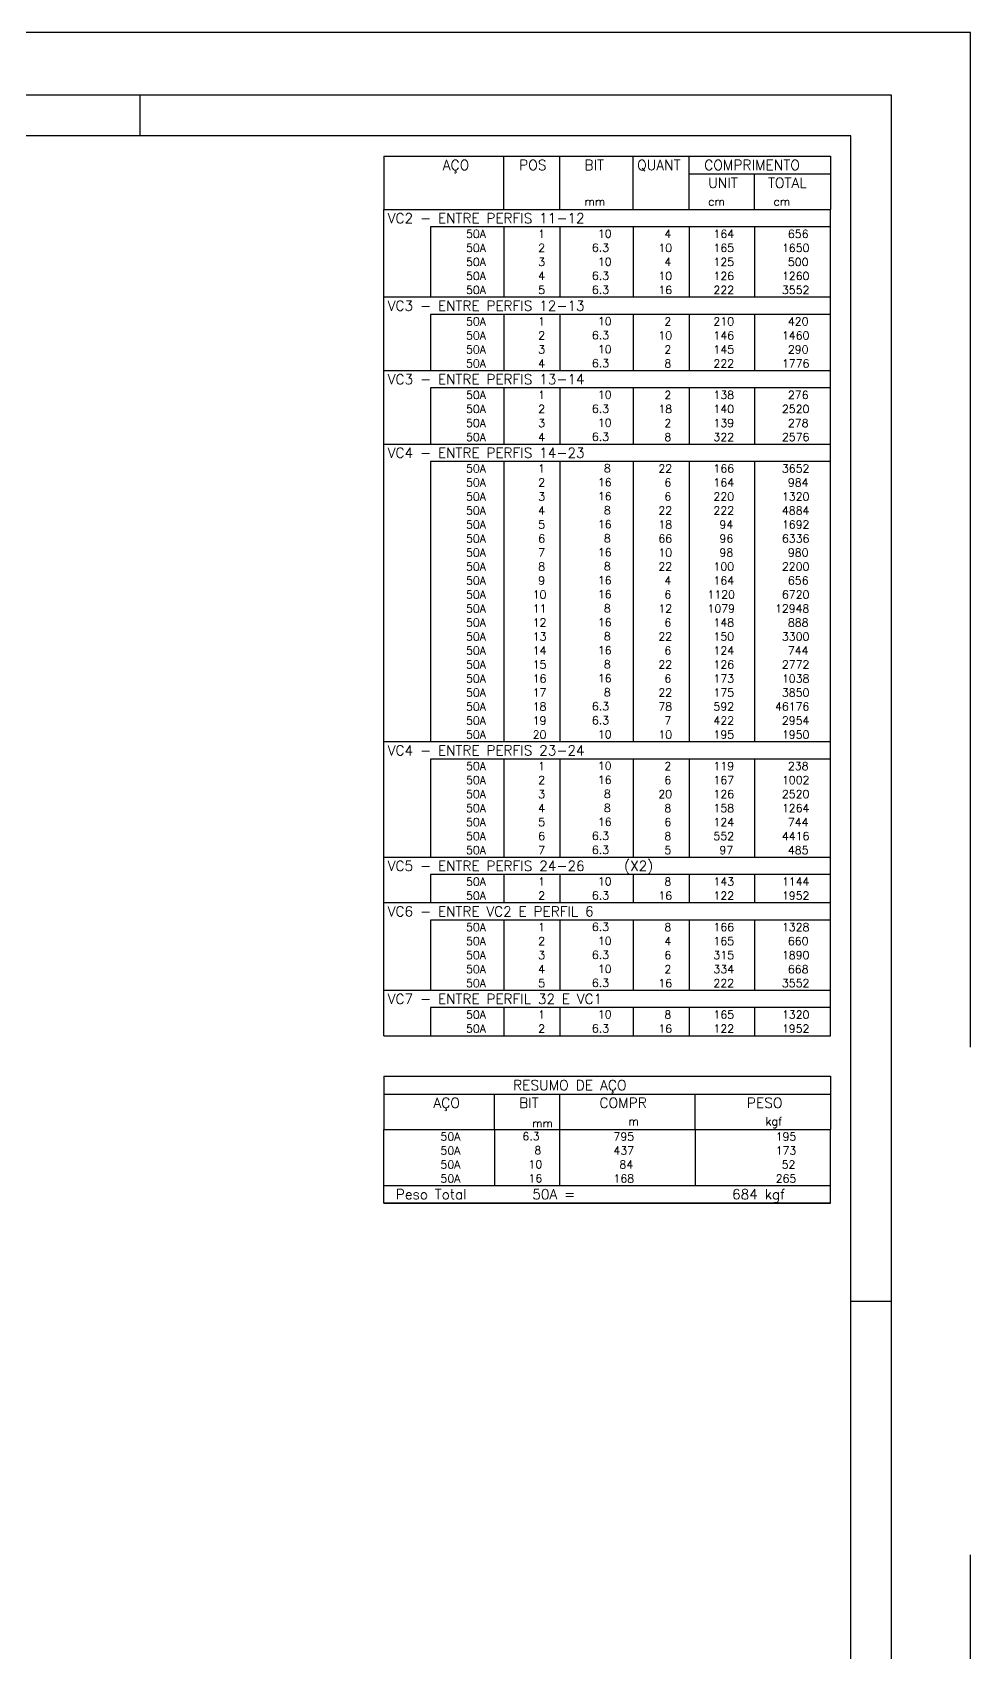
# Model space of a CAD drawing. Extents: x -30 to 93, y 78 to 140.
# Drawn here: x 69.62 to 92.73, y 100.49 to 140.4 of the extents above; entities that cross this region are included whole.
import ezdxf

# ---------------------------------------------------------------- set-up
doc = ezdxf.new("R2010")
doc.units = 0
doc.header["$MEASUREMENT"] = 0
doc.linetypes.add('HIDDEN', pattern=[0.375, 0.25, -0.125])
doc.layers.get('Defpoints').update_dxf_attribs({"linetype": 'CONTINUOUS'})
doc.layers.add('ARQ_FOLHA', color=7, linetype='CONTINUOUS')
doc.layers.add('PENA_02', color=2, linetype='CONTINUOUS')
doc.styles.get("Standard").update_dxf_attribs({"font": 'ROMANS.SHX'})

msp = doc.modelspace()

# ---------------------------------------------------------------- linework, layer by layer
at = {"layer": 'ARQ_FOLHA', "color": 1}
for p, q in [((72.278, 137.845), (72.278, 138.845)), ((89.778, 109.145), (90.778, 109.145))]:
    msp.add_line(p, q, dxfattribs=at)
for points in [[(-28.122, 79.445), (90.778, 79.445), (90.778, 138.845), (-28.122, 138.845)], [(-25.622, 80.445), (89.778, 80.445), (89.778, 137.845), (-25.622, 137.845)]]:
    msp.add_lwpolyline(points, close=True, dxfattribs=at)
at = {"layer": 'Defpoints', "color": 8, "linetype": 'HIDDEN', "ltscale": 100}
msp.add_lwpolyline([(-30.072, 140.395), (-30.072, 77.895), (92.728, 77.895), (92.728, 140.395)], close=True, dxfattribs=at)
at = {"layer": 'PENA_02', "linetype": 'Continuous'}
for p, q in [((78.278, 137.347), (78.278, 136.034)), ((78.278, 137.347), (89.278, 137.347)), ((81.228, 136.034), (81.228, 137.347)), ((82.608, 136.034), (82.608, 137.347)), ((84.418, 136.034), (84.418, 137.347)), ((85.798, 136.034), (85.798, 137.347)), ((89.278, 137.347), (89.278, 136.034)), ((85.798, 136.909), (89.278, 136.909)), ((87.408, 136.034), (87.408, 136.909)), ((78.278, 136.034), (89.278, 136.034)), ((78.278, 135.603), (78.278, 136.034)), ((78.278, 136.034), (89.278, 136.034)), ((89.278, 135.603), (89.278, 136.034)), ((78.278, 135.258), (78.278, 135.603)), ((89.278, 135.603), (79.428, 135.603)), ((79.428, 135.603), (79.428, 135.258)), ((81.228, 135.603), (81.228, 135.258)), ((82.608, 135.603), (82.608, 135.258)), ((84.418, 135.603), (84.418, 135.258)), ((85.798, 135.603), (85.798, 135.258)), ((87.408, 135.603), (87.408, 135.258)), ((89.278, 135.258), (89.278, 135.603)), ((78.278, 134.913), (78.278, 135.258)), ((78.278, 134.568), (78.278, 134.913)), ((79.428, 135.258), (79.428, 134.913)), ((79.428, 134.913), (79.428, 134.568)), ((81.228, 135.258), (81.228, 134.913)), ((81.228, 134.913), (81.228, 134.568)), ((82.608, 135.258), (82.608, 134.913)), ((82.608, 134.913), (82.608, 134.568)), ((84.418, 135.258), (84.418, 134.913)), ((84.418, 134.913), (84.418, 134.568)), ((85.798, 135.258), (85.798, 134.913)), ((85.798, 134.913), (85.798, 134.568)), ((87.408, 135.258), (87.408, 134.913)), ((87.408, 134.913), (87.408, 134.568)), ((89.278, 134.913), (89.278, 135.258)), ((89.278, 134.568), (89.278, 134.913)), ((78.278, 134.223), (78.278, 134.568)), ((79.428, 134.568), (79.428, 134.223)), ((81.228, 134.568), (81.228, 134.223)), ((82.608, 134.568), (82.608, 134.223)), ((84.418, 134.568), (84.418, 134.223)), ((85.798, 134.568), (85.798, 134.223)), ((87.408, 134.568), (87.408, 134.223)), ((89.278, 134.223), (89.278, 134.568)), ((78.278, 133.878), (78.278, 134.223)), ((79.428, 134.223), (79.428, 133.878)), ((81.228, 134.223), (81.228, 133.878)), ((82.608, 134.223), (82.608, 133.878)), ((84.418, 134.223), (84.418, 133.878)), ((85.798, 134.223), (85.798, 133.878)), ((87.408, 134.223), (87.408, 133.878)), ((89.278, 133.878), (89.278, 134.223)), ((78.278, 133.447), (78.278, 133.878)), ((78.278, 133.878), (89.278, 133.878)), ((89.278, 133.447), (89.278, 133.878)), ((78.278, 133.102), (78.278, 133.447)), ((89.278, 133.447), (79.428, 133.447)), ((79.428, 133.447), (79.428, 133.102)), ((81.228, 133.447), (81.228, 133.102)), ((82.608, 133.447), (82.608, 133.102)), ((84.418, 133.447), (84.418, 133.102)), ((85.798, 133.447), (85.798, 133.102)), ((87.408, 133.447), (87.408, 133.102)), ((89.278, 133.102), (89.278, 133.447)), ((78.278, 132.757), (78.278, 133.102)), ((79.428, 133.102), (79.428, 132.757)), ((81.228, 133.102), (81.228, 132.757)), ((82.608, 133.102), (82.608, 132.757)), ((84.418, 133.102), (84.418, 132.757)), ((85.798, 133.102), (85.798, 132.757)), ((87.408, 133.102), (87.408, 132.757)), ((89.278, 132.757), (89.278, 133.102)), ((78.278, 132.412), (78.278, 132.757)), ((79.428, 132.757), (79.428, 132.412)), ((81.228, 132.757), (81.228, 132.412)), ((82.608, 132.757), (82.608, 132.412)), ((84.418, 132.757), (84.418, 132.412)), ((85.798, 132.757), (85.798, 132.412)), ((87.408, 132.757), (87.408, 132.412)), ((89.278, 132.412), (89.278, 132.757)), ((78.278, 132.067), (78.278, 132.412)), ((79.428, 132.412), (79.428, 132.067)), ((81.228, 132.412), (81.228, 132.067)), ((82.608, 132.412), (82.608, 132.067)), ((84.418, 132.412), (84.418, 132.067)), ((85.798, 132.412), (85.798, 132.067)), ((87.408, 132.412), (87.408, 132.067)), ((89.278, 132.067), (89.278, 132.412)), ((78.278, 131.636), (78.278, 132.067)), ((78.278, 132.067), (89.278, 132.067)), ((89.278, 131.636), (89.278, 132.067)), ((78.278, 131.291), (78.278, 131.636)), ((89.278, 131.636), (79.428, 131.636)), ((79.428, 131.636), (79.428, 131.291)), ((81.228, 131.636), (81.228, 131.291)), ((82.608, 131.636), (82.608, 131.291)), ((84.418, 131.636), (84.418, 131.291)), ((85.798, 131.636), (85.798, 131.291)), ((87.408, 131.636), (87.408, 131.291)), ((89.278, 131.291), (89.278, 131.636)), ((78.278, 130.946), (78.278, 131.291)), ((78.278, 130.601), (78.278, 130.946)), ((79.428, 131.291), (79.428, 130.946)), ((79.428, 130.946), (79.428, 130.601)), ((81.228, 131.291), (81.228, 130.946)), ((81.228, 130.946), (81.228, 130.601)), ((82.608, 131.291), (82.608, 130.946)), ((82.608, 130.946), (82.608, 130.601)), ((84.418, 131.291), (84.418, 130.946)), ((84.418, 130.946), (84.418, 130.601)), ((85.798, 131.291), (85.798, 130.946)), ((85.798, 130.946), (85.798, 130.601)), ((87.408, 131.291), (87.408, 130.946)), ((87.408, 130.946), (87.408, 130.601)), ((89.278, 130.946), (89.278, 131.291)), ((89.278, 130.601), (89.278, 130.946)), ((78.278, 130.256), (78.278, 130.601)), ((79.428, 130.601), (79.428, 130.256)), ((81.228, 130.601), (81.228, 130.256)), ((82.608, 130.601), (82.608, 130.256)), ((84.418, 130.601), (84.418, 130.256)), ((85.798, 130.601), (85.798, 130.256)), ((87.408, 130.601), (87.408, 130.256)), ((89.278, 130.256), (89.278, 130.601)), ((78.278, 129.825), (78.278, 130.256)), ((78.278, 130.256), (89.278, 130.256)), ((89.278, 129.825), (89.278, 130.256)), ((78.278, 129.48), (78.278, 129.825)), ((89.278, 129.825), (79.428, 129.825)), ((79.428, 129.825), (79.428, 129.48)), ((81.228, 129.825), (81.228, 129.48)), ((82.608, 129.825), (82.608, 129.48)), ((84.418, 129.825), (84.418, 129.48)), ((85.798, 129.825), (85.798, 129.48)), ((87.408, 129.825), (87.408, 129.48)), ((89.278, 129.48), (89.278, 129.825)), ((78.278, 129.135), (78.278, 129.48)), ((79.428, 129.48), (79.428, 129.135)), ((81.228, 129.48), (81.228, 129.135)), ((82.608, 129.48), (82.608, 129.135)), ((84.418, 129.48), (84.418, 129.135)), ((85.798, 129.48), (85.798, 129.135)), ((87.408, 129.48), (87.408, 129.135)), ((89.278, 129.135), (89.278, 129.48)), ((78.278, 128.79), (78.278, 129.135)), ((79.428, 129.135), (79.428, 128.79)), ((81.228, 129.135), (81.228, 128.79)), ((82.608, 129.135), (82.608, 128.79)), ((84.418, 129.135), (84.418, 128.79)), ((85.798, 129.135), (85.798, 128.79)), ((87.408, 129.135), (87.408, 128.79)), ((89.278, 128.79), (89.278, 129.135)), ((78.278, 128.445), (78.278, 128.79)), ((79.428, 128.79), (79.428, 128.445)), ((81.228, 128.79), (81.228, 128.445)), ((82.608, 128.79), (82.608, 128.445)), ((84.418, 128.79), (84.418, 128.445)), ((85.798, 128.79), (85.798, 128.445)), ((87.408, 128.79), (87.408, 128.445)), ((89.278, 128.445), (89.278, 128.79)), ((78.278, 128.1), (78.278, 128.445)), ((79.428, 128.445), (79.428, 128.1)), ((81.228, 128.445), (81.228, 128.1)), ((82.608, 128.445), (82.608, 128.1)), ((84.418, 128.445), (84.418, 128.1)), ((85.798, 128.445), (85.798, 128.1)), ((87.408, 128.445), (87.408, 128.1)), ((89.278, 128.1), (89.278, 128.445)), ((78.278, 127.755), (78.278, 128.1)), ((78.278, 127.41), (78.278, 127.755)), ((79.428, 128.1), (79.428, 127.755)), ((79.428, 127.755), (79.428, 127.41)), ((81.228, 128.1), (81.228, 127.755)), ((81.228, 127.755), (81.228, 127.41)), ((82.608, 128.1), (82.608, 127.755)), ((82.608, 127.755), (82.608, 127.41)), ((84.418, 128.1), (84.418, 127.755)), ((84.418, 127.755), (84.418, 127.41)), ((85.798, 128.1), (85.798, 127.755)), ((85.798, 127.755), (85.798, 127.41)), ((87.408, 128.1), (87.408, 127.755)), ((87.408, 127.755), (87.408, 127.41)), ((89.278, 127.755), (89.278, 128.1)), ((89.278, 127.41), (89.278, 127.755)), ((78.278, 127.065), (78.278, 127.41)), ((79.428, 127.41), (79.428, 127.065)), ((81.228, 127.41), (81.228, 127.065)), ((82.608, 127.41), (82.608, 127.065)), ((84.418, 127.41), (84.418, 127.065)), ((85.798, 127.41), (85.798, 127.065)), ((87.408, 127.41), (87.408, 127.065)), ((89.278, 127.065), (89.278, 127.41)), ((78.278, 126.72), (78.278, 127.065)), ((79.428, 127.065), (79.428, 126.72)), ((81.228, 127.065), (81.228, 126.72)), ((82.608, 127.065), (82.608, 126.72)), ((84.418, 127.065), (84.418, 126.72)), ((85.798, 127.065), (85.798, 126.72)), ((87.408, 127.065), (87.408, 126.72)), ((89.278, 126.72), (89.278, 127.065)), ((78.278, 126.376), (78.278, 126.72)), ((79.428, 126.72), (79.428, 126.376)), ((81.228, 126.72), (81.228, 126.376)), ((82.608, 126.72), (82.608, 126.376)), ((84.418, 126.72), (84.418, 126.376)), ((85.798, 126.72), (85.798, 126.376)), ((87.408, 126.72), (87.408, 126.376)), ((89.278, 126.376), (89.278, 126.72)), ((78.278, 126.031), (78.278, 126.376)), ((79.428, 126.376), (79.428, 126.031)), ((81.228, 126.376), (81.228, 126.031)), ((82.608, 126.376), (82.608, 126.031)), ((84.418, 126.376), (84.418, 126.031)), ((85.798, 126.376), (85.798, 126.031)), ((87.408, 126.376), (87.408, 126.031)), ((89.278, 126.031), (89.278, 126.376)), ((78.278, 125.686), (78.278, 126.031)), ((79.428, 126.031), (79.428, 125.686)), ((81.228, 126.031), (81.228, 125.686)), ((82.608, 126.031), (82.608, 125.686)), ((84.418, 126.031), (84.418, 125.686)), ((85.798, 126.031), (85.798, 125.686)), ((87.408, 126.031), (87.408, 125.686)), ((89.278, 125.686), (89.278, 126.031)), ((78.278, 125.341), (78.278, 125.686)), ((78.278, 124.996), (78.278, 125.341)), ((79.428, 125.686), (79.428, 125.341)), ((79.428, 125.341), (79.428, 124.996)), ((81.228, 125.686), (81.228, 125.341)), ((81.228, 125.341), (81.228, 124.996)), ((82.608, 125.686), (82.608, 125.341)), ((82.608, 125.341), (82.608, 124.996)), ((84.418, 125.686), (84.418, 125.341)), ((84.418, 125.341), (84.418, 124.996)), ((85.798, 125.686), (85.798, 125.341)), ((85.798, 125.341), (85.798, 124.996)), ((87.408, 125.686), (87.408, 125.341)), ((87.408, 125.341), (87.408, 124.996)), ((89.278, 125.341), (89.278, 125.686)), ((89.278, 124.996), (89.278, 125.341)), ((78.278, 124.651), (78.278, 124.996)), ((79.428, 124.996), (79.428, 124.651)), ((81.228, 124.996), (81.228, 124.651)), ((82.608, 124.996), (82.608, 124.651)), ((84.418, 124.996), (84.418, 124.651)), ((85.798, 124.996), (85.798, 124.651)), ((87.408, 124.996), (87.408, 124.651)), ((89.278, 124.651), (89.278, 124.996)), ((78.278, 124.306), (78.278, 124.651)), ((79.428, 124.651), (79.428, 124.306)), ((81.228, 124.651), (81.228, 124.306)), ((82.608, 124.651), (82.608, 124.306)), ((84.418, 124.651), (84.418, 124.306)), ((85.798, 124.651), (85.798, 124.306)), ((87.408, 124.651), (87.408, 124.306)), ((89.278, 124.306), (89.278, 124.651)), ((78.278, 123.961), (78.278, 124.306)), ((79.428, 124.306), (79.428, 123.961)), ((81.228, 124.306), (81.228, 123.961)), ((82.608, 124.306), (82.608, 123.961)), ((84.418, 124.306), (84.418, 123.961)), ((85.798, 124.306), (85.798, 123.961)), ((87.408, 124.306), (87.408, 123.961)), ((89.278, 123.961), (89.278, 124.306)), ((78.278, 123.616), (78.278, 123.961)), ((79.428, 123.961), (79.428, 123.616)), ((81.228, 123.961), (81.228, 123.616)), ((82.608, 123.961), (82.608, 123.616)), ((84.418, 123.961), (84.418, 123.616)), ((85.798, 123.961), (85.798, 123.616)), ((87.408, 123.961), (87.408, 123.616)), ((89.278, 123.616), (89.278, 123.961)), ((78.278, 123.271), (78.278, 123.616)), ((79.428, 123.616), (79.428, 123.271)), ((81.228, 123.616), (81.228, 123.271)), ((82.608, 123.616), (82.608, 123.271)), ((84.418, 123.616), (84.418, 123.271)), ((85.798, 123.616), (85.798, 123.271)), ((87.408, 123.616), (87.408, 123.271)), ((89.278, 123.271), (89.278, 123.616)), ((78.278, 122.926), (78.278, 123.271)), ((78.278, 122.495), (78.278, 122.926)), ((78.278, 122.926), (89.278, 122.926)), ((79.428, 123.271), (79.428, 122.926)), ((81.228, 123.271), (81.228, 122.926)), ((82.608, 123.271), (82.608, 122.926)), ((84.418, 123.271), (84.418, 122.926)), ((85.798, 123.271), (85.798, 122.926)), ((87.408, 123.271), (87.408, 122.926)), ((89.278, 122.926), (89.278, 123.271)), ((89.278, 122.495), (89.278, 122.926)), ((78.278, 122.15), (78.278, 122.495)), ((78.278, 121.805), (78.278, 122.15)), ((89.278, 122.495), (79.428, 122.495)), ((79.428, 122.495), (79.428, 122.15)), ((79.428, 122.15), (79.428, 121.805)), ((81.228, 122.495), (81.228, 122.15)), ((81.228, 122.15), (81.228, 121.805)), ((82.608, 122.495), (82.608, 122.15)), ((82.608, 122.15), (82.608, 121.805)), ((84.418, 122.495), (84.418, 122.15)), ((84.418, 122.15), (84.418, 121.805)), ((85.798, 122.495), (85.798, 122.15)), ((85.798, 122.15), (85.798, 121.805)), ((87.408, 122.495), (87.408, 122.15)), ((87.408, 122.15), (87.408, 121.805)), ((89.278, 122.15), (89.278, 122.495)), ((89.278, 121.805), (89.278, 122.15)), ((78.278, 121.46), (78.278, 121.805)), ((79.428, 121.805), (79.428, 121.46)), ((81.228, 121.805), (81.228, 121.46)), ((82.608, 121.805), (82.608, 121.46)), ((84.418, 121.805), (84.418, 121.46)), ((85.798, 121.805), (85.798, 121.46)), ((87.408, 121.805), (87.408, 121.46)), ((89.278, 121.46), (89.278, 121.805)), ((78.278, 121.115), (78.278, 121.46)), ((79.428, 121.46), (79.428, 121.115)), ((81.228, 121.46), (81.228, 121.115)), ((82.608, 121.46), (82.608, 121.115)), ((84.418, 121.46), (84.418, 121.115)), ((85.798, 121.46), (85.798, 121.115)), ((87.408, 121.46), (87.408, 121.115)), ((89.278, 121.115), (89.278, 121.46)), ((78.278, 120.77), (78.278, 121.115)), ((79.428, 121.115), (79.428, 120.77)), ((81.228, 121.115), (81.228, 120.77)), ((82.608, 121.115), (82.608, 120.77)), ((84.418, 121.115), (84.418, 120.77)), ((85.798, 121.115), (85.798, 120.77)), ((87.408, 121.115), (87.408, 120.77)), ((89.278, 120.77), (89.278, 121.115)), ((78.278, 120.425), (78.278, 120.77)), ((79.428, 120.77), (79.428, 120.425)), ((81.228, 120.77), (81.228, 120.425)), ((82.608, 120.77), (82.608, 120.425)), ((84.418, 120.77), (84.418, 120.425)), ((85.798, 120.77), (85.798, 120.425)), ((87.408, 120.77), (87.408, 120.425)), ((89.278, 120.425), (89.278, 120.77)), ((78.278, 120.08), (78.278, 120.425)), ((79.428, 120.425), (79.428, 120.08)), ((81.228, 120.425), (81.228, 120.08)), ((82.608, 120.425), (82.608, 120.08)), ((84.418, 120.425), (84.418, 120.08)), ((85.798, 120.425), (85.798, 120.08)), ((87.408, 120.425), (87.408, 120.08)), ((89.278, 120.08), (89.278, 120.425)), ((78.278, 119.649), (78.278, 120.08)), ((78.278, 120.08), (89.278, 120.08)), ((89.278, 119.649), (89.278, 120.08)), ((78.278, 119.304), (78.278, 119.649)), ((89.278, 119.649), (79.428, 119.649)), ((79.428, 119.649), (79.428, 119.304)), ((81.228, 119.649), (81.228, 119.304)), ((82.608, 119.649), (82.608, 119.304)), ((84.418, 119.649), (84.418, 119.304)), ((85.798, 119.649), (85.798, 119.304)), ((87.408, 119.649), (87.408, 119.304)), ((89.278, 119.304), (89.278, 119.649)), ((78.278, 118.959), (78.278, 119.304)), ((78.278, 118.528), (78.278, 118.959)), ((78.278, 118.959), (89.278, 118.959)), ((79.428, 119.304), (79.428, 118.959)), ((81.228, 119.304), (81.228, 118.959)), ((82.608, 119.304), (82.608, 118.959)), ((84.418, 119.304), (84.418, 118.959)), ((85.798, 119.304), (85.798, 118.959)), ((87.408, 119.304), (87.408, 118.959)), ((89.278, 118.959), (89.278, 119.304)), ((89.278, 118.528), (89.278, 118.959)), ((78.278, 118.183), (78.278, 118.528)), ((78.278, 117.838), (78.278, 118.183)), ((89.278, 118.528), (79.428, 118.528)), ((79.428, 118.528), (79.428, 118.183)), ((79.428, 118.183), (79.428, 117.838)), ((81.228, 118.528), (81.228, 118.183)), ((81.228, 118.183), (81.228, 117.838)), ((82.608, 118.528), (82.608, 118.183)), ((82.608, 118.183), (82.608, 117.838)), ((84.418, 118.528), (84.418, 118.183)), ((84.418, 118.183), (84.418, 117.838)), ((85.798, 118.528), (85.798, 118.183)), ((85.798, 118.183), (85.798, 117.838)), ((87.408, 118.528), (87.408, 118.183)), ((87.408, 118.183), (87.408, 117.838)), ((89.278, 118.183), (89.278, 118.528)), ((89.278, 117.838), (89.278, 118.183)), ((78.278, 117.493), (78.278, 117.838)), ((79.428, 117.838), (79.428, 117.493)), ((81.228, 117.838), (81.228, 117.493)), ((82.608, 117.838), (82.608, 117.493)), ((84.418, 117.838), (84.418, 117.493)), ((85.798, 117.838), (85.798, 117.493)), ((87.408, 117.838), (87.408, 117.493)), ((89.278, 117.493), (89.278, 117.838)), ((78.278, 117.148), (78.278, 117.493)), ((79.428, 117.493), (79.428, 117.148)), ((81.228, 117.493), (81.228, 117.148)), ((82.608, 117.493), (82.608, 117.148)), ((84.418, 117.493), (84.418, 117.148)), ((85.798, 117.493), (85.798, 117.148)), ((87.408, 117.493), (87.408, 117.148)), ((89.278, 117.148), (89.278, 117.493)), ((78.278, 116.803), (78.278, 117.148)), ((79.428, 117.148), (79.428, 116.803)), ((81.228, 117.148), (81.228, 116.803)), ((82.608, 117.148), (82.608, 116.803)), ((84.418, 117.148), (84.418, 116.803)), ((85.798, 117.148), (85.798, 116.803)), ((87.408, 117.148), (87.408, 116.803)), ((89.278, 116.803), (89.278, 117.148)), ((78.278, 116.372), (78.278, 116.803)), ((78.278, 116.803), (89.278, 116.803)), ((89.278, 116.372), (89.278, 116.803)), ((78.278, 116.027), (78.278, 116.372)), ((89.278, 116.372), (79.428, 116.372)), ((79.428, 116.372), (79.428, 116.027)), ((81.228, 116.372), (81.228, 116.027)), ((82.608, 116.372), (82.608, 116.027)), ((84.418, 116.372), (84.418, 116.027)), ((85.798, 116.372), (85.798, 116.027)), ((87.408, 116.372), (87.408, 116.027)), ((89.278, 116.027), (89.278, 116.372)), ((78.278, 115.682), (78.278, 116.027)), ((79.428, 116.027), (79.428, 115.682)), ((81.228, 116.027), (81.228, 115.682)), ((82.608, 116.027), (82.608, 115.682)), ((84.418, 116.027), (84.418, 115.682)), ((85.798, 116.027), (85.798, 115.682)), ((87.408, 116.027), (87.408, 115.682)), ((89.278, 115.682), (89.278, 116.027)), ((78.278, 115.682), (89.278, 115.682)), ((78.278, 114.682), (78.278, 113.369)), ((78.278, 114.682), (89.278, 114.682)), ((89.278, 114.682), (89.278, 113.369)), ((78.278, 114.244), (89.278, 114.244)), ((80.998, 113.369), (80.998, 114.244)), ((82.608, 113.369), (82.608, 114.244)), ((85.943, 113.369), (85.943, 114.244)), ((78.278, 113.369), (89.278, 113.369)), ((78.278, 113.024), (78.278, 113.369)), ((80.998, 113.369), (80.998, 113.024)), ((82.608, 113.024), (82.608, 113.369)), ((85.943, 113.369), (85.943, 113.024)), ((89.278, 113.024), (89.278, 113.369)), ((78.278, 112.68), (78.278, 113.024)), ((80.998, 113.024), (80.998, 112.68)), ((82.608, 112.68), (82.608, 113.024)), ((85.943, 113.024), (85.943, 112.68)), ((89.278, 112.68), (89.278, 113.024)), ((78.278, 112.335), (78.278, 112.68)), ((80.998, 112.68), (80.998, 112.335)), ((82.608, 112.335), (82.608, 112.68)), ((85.943, 112.68), (85.943, 112.335)), ((89.278, 112.335), (89.278, 112.68)), ((78.278, 111.99), (78.278, 112.335)), ((80.998, 112.335), (80.998, 111.99)), ((82.608, 111.99), (82.608, 112.335)), ((85.943, 112.335), (85.943, 111.99)), ((89.278, 111.99), (89.278, 112.335)), ((78.278, 111.99), (89.278, 111.99)), ((78.278, 111.558), (78.278, 111.99)), ((78.278, 111.99), (89.278, 111.99)), ((89.278, 111.558), (89.278, 111.99)), ((89.278, 111.558), (78.278, 111.558)), ((78.278, 111.558), (89.278, 111.558))]:
    msp.add_line(p, q, dxfattribs=at)

# ---------------------------------------------------------------- texts
for s, height, p in [('AÇO', 0.25, (79.727, 137.003)), ('POS', 0.25, (81.608, 137.003)), ('BIT', 0.25, (83.218, 137.003)), ('QUANT', 0.25, (84.514, 137.003)), ('COMPRIMENTO', 0.25, (86.167, 137.003)), ('UNIT', 0.25, (86.265, 136.565)), ('TOTAL', 0.25, (87.737, 136.565)), ('mm', 0.2, (83.218, 136.128)), ('cm', 0.2, (86.265, 136.128)), ('cm', 0.2, (87.875, 136.128)), ('VC2 - ENTRE PERFIS 11-12', 0.2464, (78.374, 135.695)), ('     50A', 0.1971, (79.567, 135.332)), ('  1', 0.1971, (81.808, 135.332)), ('     10', 0.1971, (82.814, 135.338)), ('    4', 0.1971, (84.598, 135.332)), ('    164', 0.1971, (85.808, 135.332)), ('    656', 0.1971, (87.641, 135.332)), ('     50A', 0.1971, (79.567, 134.987)), ('  2', 0.1971, (81.808, 134.987)), ('    6.3', 0.1971, (82.814, 134.993)), ('   10', 0.1971, (84.598, 134.987)), ('    165', 0.1971, (85.808, 134.987)), ('   1650', 0.1971, (87.641, 134.987)), ('     50A', 0.1971, (79.567, 134.642)), ('  3', 0.1971, (81.808, 134.642)), ('    6.3', 0.1971, (82.814, 134.303)), ('     10', 0.1971, (82.814, 134.648)), ('    4', 0.1971, (84.598, 134.642)), ('    125', 0.1971, (85.808, 134.642)), ('    500', 0.1971, (87.641, 134.642)), ('     50A', 0.1971, (79.567, 134.297)), ('     50A', 0.1971, (79.567, 133.952)), ('  4', 0.1971, (81.808, 134.297)), ('  5', 0.1971, (81.808, 133.952)), ('    6.3', 0.1971, (82.814, 133.958)), ('   10', 0.1971, (84.598, 134.297)), ('   16', 0.1971, (84.598, 133.952)), ('    222', 0.1971, (85.808, 133.952)), ('    126', 0.1971, (85.808, 134.297)), ('   3552', 0.1971, (87.641, 133.952)), ('   1260', 0.1971, (87.641, 134.297)), ('VC3 - ENTRE PERFIS 12-13', 0.2464, (78.374, 133.539)), ('     50A', 0.1971, (79.567, 133.176)), ('  1', 0.1971, (81.808, 133.176)), ('     10', 0.1971, (82.814, 133.182)), ('    2', 0.1971, (84.598, 133.176)), ('    210', 0.1971, (85.808, 133.176)), ('    420', 0.1971, (87.641, 133.176)), ('     50A', 0.1971, (79.567, 132.831)), ('  2', 0.1971, (81.808, 132.831)), ('    6.3', 0.1971, (82.814, 132.837)), ('   10', 0.1971, (84.598, 132.831)), ('    146', 0.1971, (85.808, 132.831)), ('   1460', 0.1971, (87.641, 132.831)), ('     50A', 0.1971, (79.567, 132.486)), ('  3', 0.1971, (81.808, 132.486)), ('     10', 0.1971, (82.814, 132.492)), ('    2', 0.1971, (84.598, 132.486)), ('    145', 0.1971, (85.808, 132.486)), ('    290', 0.1971, (87.641, 132.486)), ('     50A', 0.1971, (79.567, 132.141)), ('  4', 0.1971, (81.808, 132.141)), ('    6.3', 0.1971, (82.814, 132.147)), ('    8', 0.1971, (84.598, 132.141)), ('    222', 0.1971, (85.808, 132.141)), ('   1776', 0.1971, (87.641, 132.141)), ('VC3 - ENTRE PERFIS 13-14', 0.2464, (78.374, 131.728)), ('     50A', 0.1971, (79.567, 131.365)), ('  1', 0.1971, (81.808, 131.365)), ('     10', 0.1971, (82.814, 131.371)), ('    2', 0.1971, (84.598, 131.365)), ('    138', 0.1971, (85.808, 131.365)), ('    276', 0.1971, (87.641, 131.365)), ('     50A', 0.1971, (79.567, 131.02)), ('  2', 0.1971, (81.808, 131.02)), ('    6.3', 0.1971, (82.814, 131.026)), ('   18', 0.1971, (84.598, 131.02)), ('    140', 0.1971, (85.808, 131.02)), ('   2520', 0.1971, (87.641, 131.02)), ('     50A', 0.1971, (79.567, 130.675)), ('     50A', 0.1971, (79.567, 130.33)), ('  3', 0.1971, (81.808, 130.675)), ('  4', 0.1971, (81.808, 130.33)), ('    6.3', 0.1971, (82.814, 130.336)), ('     10', 0.1971, (82.814, 130.681)), ('    2', 0.1971, (84.598, 130.675)), ('    8', 0.1971, (84.598, 130.33)), ('    322', 0.1971, (85.808, 130.33)), ('    139', 0.1971, (85.808, 130.675)), ('   2576', 0.1971, (87.641, 130.33)), ('    278', 0.1971, (87.641, 130.675)), ('VC4 - ENTRE PERFIS 14-23', 0.2464, (78.374, 129.917)), ('     50A', 0.1971, (79.567, 129.554)), ('  1', 0.1971, (81.808, 129.554)), ('      8', 0.1971, (82.814, 129.56)), ('   22', 0.1971, (84.598, 129.554)), ('    166', 0.1971, (85.808, 129.554)), ('   3652', 0.1971, (87.641, 129.554)), ('     50A', 0.1971, (79.567, 129.209)), ('  2', 0.1971, (81.808, 129.209)), ('     16', 0.1971, (82.814, 129.215)), ('    6', 0.1971, (84.598, 129.209)), ('    164', 0.1971, (85.808, 129.209)), ('    984', 0.1971, (87.641, 129.209)), ('     50A', 0.1971, (79.567, 128.864)), ('  3', 0.1971, (81.808, 128.864)), ('     16', 0.1971, (82.814, 128.87)), ('    6', 0.1971, (84.598, 128.864)), ('    220', 0.1971, (85.808, 128.864)), ('   1320', 0.1971, (87.641, 128.864)), ('     50A', 0.1971, (79.567, 128.519)), ('  4', 0.1971, (81.808, 128.519)), ('      8', 0.1971, (82.814, 128.525)), ('   22', 0.1971, (84.598, 128.519)), ('    222', 0.1971, (85.808, 128.519)), ('   4884', 0.1971, (87.641, 128.519)), ('     50A', 0.1971, (79.567, 128.174)), ('  5', 0.1971, (81.808, 128.174)), ('     16', 0.1971, (82.814, 128.18)), ('   18', 0.1971, (84.598, 128.174)), ('     94', 0.1971, (85.808, 128.174)), ('   1692', 0.1971, (87.641, 128.174)), ('     50A', 0.1971, (79.567, 127.829)), ('  6', 0.1971, (81.808, 127.829)), ('      8', 0.1971, (82.814, 127.835)), ('   66', 0.1971, (84.598, 127.829)), ('     96', 0.1971, (85.808, 127.829)), ('   6336', 0.1971, (87.641, 127.829)), ('     50A', 0.1971, (79.567, 127.484)), ('     50A', 0.1971, (79.567, 127.139)), ('  7', 0.1971, (81.808, 127.484)), ('  8', 0.1971, (81.808, 127.139)), ('     16', 0.1971, (82.814, 127.49)), ('      8', 0.1971, (82.814, 127.145)), ('   22', 0.1971, (84.598, 127.139)), ('   10', 0.1971, (84.598, 127.484)), ('    100', 0.1971, (85.808, 127.139)), ('     98', 0.1971, (85.808, 127.484)), ('   2200', 0.1971, (87.641, 127.139)), ('    980', 0.1971, (87.641, 127.484)), ('     50A', 0.1971, (79.567, 126.794)), ('  9', 0.1971, (81.808, 126.794)), ('     16', 0.1971, (82.814, 126.8)), ('    4', 0.1971, (84.598, 126.794)), ('    164', 0.1971, (85.808, 126.794)), ('    656', 0.1971, (87.641, 126.794)), ('     50A', 0.1971, (79.567, 126.449)), (' 10', 0.1971, (81.808, 126.449)), ('     16', 0.1971, (82.814, 126.455)), ('    6', 0.1971, (84.598, 126.449)), ('   1120', 0.1971, (85.808, 126.449)), ('   6720', 0.1971, (87.641, 126.449)), ('     50A', 0.1971, (79.567, 126.104)), (' 11', 0.1971, (81.808, 126.104)), ('      8', 0.1971, (82.814, 126.11)), ('   12', 0.1971, (84.598, 126.104)), ('   1079', 0.1971, (85.808, 126.104)), ('  12948', 0.1971, (87.641, 126.104)), ('     50A', 0.1971, (79.567, 125.76)), (' 12', 0.1971, (81.808, 125.76)), ('     16', 0.1971, (82.814, 125.765)), ('    6', 0.1971, (84.598, 125.76)), ('    148', 0.1971, (85.808, 125.76)), ('    888', 0.1971, (87.641, 125.76)), ('     50A', 0.1971, (79.567, 125.415)), (' 13', 0.1971, (81.808, 125.415)), ('      8', 0.1971, (82.814, 125.421)), ('   22', 0.1971, (84.598, 125.415)), ('    150', 0.1971, (85.808, 125.415)), ('   3300', 0.1971, (87.641, 125.415)), ('     50A', 0.1971, (79.567, 125.07)), ('     50A', 0.1971, (79.567, 124.725)), (' 14', 0.1971, (81.808, 125.07)), (' 15', 0.1971, (81.808, 124.725)), ('     16', 0.1971, (82.814, 125.076)), ('      8', 0.1971, (82.814, 124.731)), ('   22', 0.1971, (84.598, 124.725)), ('    6', 0.1971, (84.598, 125.07)), ('    124', 0.1971, (85.808, 125.07)), ('    126', 0.1971, (85.808, 124.725)), ('   2772', 0.1971, (87.641, 124.725)), ('    744', 0.1971, (87.641, 125.07)), ('     50A', 0.1971, (79.567, 124.38)), (' 16', 0.1971, (81.808, 124.38)), ('     16', 0.1971, (82.814, 124.386)), ('    6', 0.1971, (84.598, 124.38)), ('    173', 0.1971, (85.808, 124.38)), ('   1038', 0.1971, (87.641, 124.38)), ('     50A', 0.1971, (79.567, 124.035)), (' 17', 0.1971, (81.808, 124.035)), ('      8', 0.1971, (82.814, 124.041)), ('   22', 0.1971, (84.598, 124.035)), ('    175', 0.1971, (85.808, 124.035)), ('   3850', 0.1971, (87.641, 124.035)), ('     50A', 0.1971, (79.567, 123.69)), (' 18', 0.1971, (81.808, 123.69)), ('    6.3', 0.1971, (82.814, 123.696)), ('   78', 0.1971, (84.598, 123.69)), ('    592', 0.1971, (85.808, 123.69)), ('  46176', 0.1971, (87.641, 123.69)), ('     50A', 0.1971, (79.567, 123.345)), (' 19', 0.1971, (81.808, 123.345)), ('    6.3', 0.1971, (82.814, 123.351)), ('    7', 0.1971, (84.598, 123.345)), ('    422', 0.1971, (85.808, 123.345)), ('   2954', 0.1971, (87.641, 123.345)), ('     50A', 0.1971, (79.567, 123)), (' 20', 0.1971, (81.808, 123)), ('     10', 0.1971, (82.814, 123.006)), ('   10', 0.1971, (84.598, 123)), ('    195', 0.1971, (85.808, 123)), ('   1950', 0.1971, (87.641, 123)), ('VC4 - ENTRE PERFIS 23-24', 0.2464, (78.374, 122.587)), ('     50A', 0.1971, (79.567, 122.224)), ('  1', 0.1971, (81.808, 122.224)), ('     10', 0.1971, (82.814, 122.23)), ('    2', 0.1971, (84.598, 122.224)), ('    119', 0.1971, (85.808, 122.224)), ('    238', 0.1971, (87.641, 122.224)), ('     50A', 0.1971, (79.567, 121.879)), ('     50A', 0.1971, (79.567, 121.534)), ('  2', 0.1971, (81.808, 121.879)), ('  3', 0.1971, (81.808, 121.534)), ('     16', 0.1971, (82.814, 121.885)), ('      8', 0.1971, (82.814, 121.54)), ('   20', 0.1971, (84.598, 121.534)), ('    6', 0.1971, (84.598, 121.879)), ('    167', 0.1971, (85.808, 121.879)), ('    126', 0.1971, (85.808, 121.534)), ('   2520', 0.1971, (87.641, 121.534)), ('   1002', 0.1971, (87.641, 121.879)), ('     50A', 0.1971, (79.567, 121.189)), ('  4', 0.1971, (81.808, 121.189)), ('      8', 0.1971, (82.814, 121.195)), ('    8', 0.1971, (84.598, 121.189)), ('    158', 0.1971, (85.808, 121.189)), ('   1264', 0.1971, (87.641, 121.189)), ('     50A', 0.1971, (79.567, 120.844)), ('  5', 0.1971, (81.808, 120.844)), ('     16', 0.1971, (82.814, 120.85)), ('    6', 0.1971, (84.598, 120.844)), ('    124', 0.1971, (85.808, 120.844)), ('    744', 0.1971, (87.641, 120.844)), ('     50A', 0.1971, (79.567, 120.499)), ('  6', 0.1971, (81.808, 120.499)), ('    6.3', 0.1971, (82.814, 120.505)), ('    8', 0.1971, (84.598, 120.499)), ('    552', 0.1971, (85.808, 120.499)), ('   4416', 0.1971, (87.641, 120.499)), ('     50A', 0.1971, (79.567, 120.154)), ('  7', 0.1971, (81.808, 120.154)), ('    6.3', 0.1971, (82.814, 120.16)), ('    5', 0.1971, (84.598, 120.154)), ('     97', 0.1971, (85.808, 120.154)), ('    485', 0.1971, (87.641, 120.154)), ('VC5 - ENTRE PERFIS 24-26   (X2)', 0.2464, (78.374, 119.741)), ('     50A', 0.1971, (79.567, 119.378)), ('  1', 0.1971, (81.808, 119.378)), ('     10', 0.1971, (82.814, 119.384)), ('    8', 0.1971, (84.598, 119.378)), ('    143', 0.1971, (85.808, 119.378)), ('   1144', 0.1971, (87.641, 119.378)), ('     50A', 0.1971, (79.567, 119.033)), ('  2', 0.1971, (81.808, 119.033)), ('    6.3', 0.1971, (82.814, 119.039)), ('   16', 0.1971, (84.598, 119.033)), ('    122', 0.1971, (85.808, 119.033)), ('   1952', 0.1971, (87.641, 119.033)), ('VC6 - ENTRE VC2 E PERFIL 6', 0.2464, (78.374, 118.62)), ('     50A', 0.1971, (79.567, 118.257)), ('  1', 0.1971, (81.808, 118.257)), ('    6.3', 0.1971, (82.814, 118.263)), ('    8', 0.1971, (84.598, 118.257)), ('    166', 0.1971, (85.808, 118.257)), ('   1328', 0.1971, (87.641, 118.257)), ('     50A', 0.1971, (79.567, 117.912)), ('     50A', 0.1971, (79.567, 117.567)), ('  2', 0.1971, (81.808, 117.912)), ('  3', 0.1971, (81.808, 117.567)), ('    6.3', 0.1971, (82.814, 117.573)), ('     10', 0.1971, (82.814, 117.918)), ('    4', 0.1971, (84.598, 117.912)), ('    6', 0.1971, (84.598, 117.567)), ('    315', 0.1971, (85.808, 117.567)), ('    165', 0.1971, (85.808, 117.912)), ('   1890', 0.1971, (87.641, 117.567)), ('    660', 0.1971, (87.641, 117.912)), ('     50A', 0.1971, (79.567, 117.222)), ('  4', 0.1971, (81.808, 117.222)), ('     10', 0.1971, (82.814, 117.228)), ('    2', 0.1971, (84.598, 117.222)), ('    334', 0.1971, (85.808, 117.222)), ('    668', 0.1971, (87.641, 117.222)), ('     50A', 0.1971, (79.567, 116.877)), ('  5', 0.1971, (81.808, 116.877)), ('    6.3', 0.1971, (82.814, 116.883)), ('   16', 0.1971, (84.598, 116.877)), ('    222', 0.1971, (85.808, 116.877)), ('   3552', 0.1971, (87.641, 116.877)), ('VC7 - ENTRE PERFIL 32 E VC1', 0.2464, (78.374, 116.464)), ('     50A', 0.1971, (79.567, 116.101)), ('  1', 0.1971, (81.808, 116.101)), ('     10', 0.1971, (82.814, 116.107)), ('    8', 0.1971, (84.598, 116.101)), ('    165', 0.1971, (85.808, 116.101)), ('   1320', 0.1971, (87.641, 116.101)), ('     50A', 0.1971, (79.567, 115.756)), ('  2', 0.1971, (81.808, 115.756)), ('    6.3', 0.1971, (82.814, 115.762)), ('   16', 0.1971, (84.598, 115.756)), ('    122', 0.1971, (85.808, 115.756)), ('   1952', 0.1971, (87.641, 115.756)), ('RESUMO DE AÇO', 0.25, (81.458, 114.338)), ('AÇO', 0.25, (79.497, 113.901)), ('BIT', 0.25, (81.608, 113.901)), ('COMPR', 0.25, (83.587, 113.904)), ('PESO', 0.25, (87.216, 113.904)), ('mm', 0.2, (81.929, 113.427)), ('m', 0.2, (84.301, 113.473)), ('kgf', 0.2, (87.678, 113.473)), ('     50A', 0.1971, (78.937, 113.098)), ('     50A', 0.1971, (78.937, 112.753)), ('    6.3', 0.1971, (81.104, 113.104)), ('      8', 0.1971, (81.104, 112.759)), ('    795', 0.1971, (83.345, 113.098)), ('    437', 0.1971, (83.345, 112.753)), ('     195', 0.1971, (87.193, 113.098)), ('     173', 0.1971, (87.193, 112.753)), ('     50A', 0.1971, (78.937, 112.408)), ('     10', 0.1971, (81.104, 112.414)), ('     84', 0.1971, (83.345, 112.408)), ('      52', 0.1971, (87.193, 112.408)), ('     50A', 0.1971, (78.937, 112.064)), ('     16', 0.1971, (81.104, 112.069)), ('    168', 0.1971, (83.345, 112.064)), ('     265', 0.1971, (87.193, 112.064)), ('Peso Total        50A =', 0.2464, (78.571, 111.651)), ('     684 kgf', 0.2464, (85.935, 111.651))]:
    msp.add_text(s, height=height, dxfattribs=at).set_placement(p)

doc.saveas('drawing.dxf')
